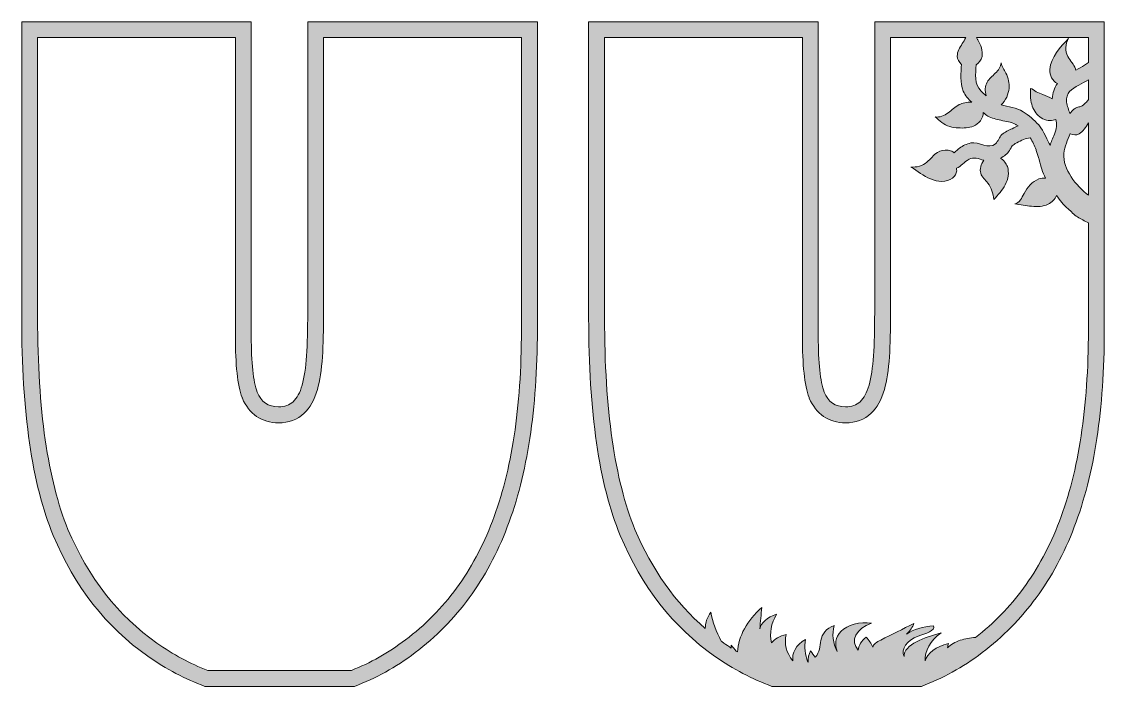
# Model space of a CAD drawing. Header units: millimetres. Extents: x 33 to 675, y -307 to -42.
# Drawn here: x 32.8 to 236.6, y -167 to -42 of the extents above; entities that cross this region are included whole.
import ezdxf

# ---------------------------------------------------------------- set-up
doc = ezdxf.new("R2010")
doc.units = ezdxf.units.MM
doc.header["$MEASUREMENT"] = 0
doc.layers.add('Layer 11', color=7, linetype='Continuous')
doc.layers.add('Layer12', color=7, linetype='Continuous')

msp = doc.modelspace()

# ---------------------------------------------------------------- hatches: boundary and pattern name
at = {"layer": 'Layer 11'}
h = msp.add_hatch(color=1, dxfattribs=at)
h.dxf.hatch_style = 2
edge = h.paths.add_edge_path()
edge.add_spline(control_points=[(193.35, -42.01), (193.35, -42.01), (193.35, -96.71), (193.35, -96.71), (193.35, -99.89), (193.28, -102.6), (193.13, -104.85), (192.98, -107.1), (192.7, -108.94), (192.3, -110.36), (191.89, -111.79), (191.34, -112.83), (190.64, -113.49), (189.93, -114.14), (189, -114.47), (187.85, -114.47), (185.94, -114.47), (184.59, -113.54), (183.83, -111.68), (183.1, -109.7), (182.74, -106.2), (182.74, -101.15), (182.74, -101.15), (182.74, -42.01), (182.74, -42.01), (182.74, -42.01), (139.51, -42.01), (139.51, -42.01), (139.51, -42.01), (139.51, -97.78), (139.51, -97.78), (139.51, -115.43), (141.49, -129.06), (145.46, -138.66), (149.51, -148.31), (155.43, -155.87), (163.23, -161.36), (166.74, -163.81), (170.33, -165.68), (174, -167.04), (174, -167.04), (202.14, -167.04), (202.14, -167.04), (206.1, -165.56), (209.91, -163.47), (213.56, -160.7), (217.48, -157.74), (220.88, -154.3), (223.76, -150.38), (226.64, -146.46), (229.03, -142.01), (230.92, -137.05), (232.82, -132.09), (234.24, -126.54), (235.18, -120.4), (236.11, -114.25), (236.58, -107.48), (236.58, -100.08), (236.58, -100.08), (236.58, -42.01), (236.58, -42.01), (236.58, -42.01), (193.35, -42.01), (193.35, -42.01)], knot_values=[0, 0, 0, 0, 1, 1, 1, 2, 2, 2, 3, 3, 3, 4, 4, 4, 5, 5, 5, 6, 6, 6, 7, 7, 7, 8, 8, 8, 9, 9, 9, 10, 10, 10, 11, 11, 11, 12, 12, 12, 13, 13, 13, 14, 14, 14, 15, 15, 15, 16, 16, 16, 17, 17, 17, 18, 18, 18, 19, 19, 19, 20, 20, 20, 21, 21, 21, 21], degree=3, periodic=1)
edge = h.paths.add_edge_path()
edge.add_spline(control_points=[(233.58, -56.64), (233.45, -56.88), (233.24, -57.1), (233.05, -57.29), (232.78, -57.54), (232.51, -57.81), (232.17, -57.94), (231.92, -58.04), (231.65, -58.06), (231.4, -58.16), (231.21, -58.24), (231.03, -58.36), (230.87, -58.49), (230.58, -58.72), (230.32, -59), (230.11, -59.31), (229.87, -58.6), (229.6, -57.89), (229.49, -57.13), (229.25, -55.36), (230.47, -54.72), (231.78, -53.95), (232.38, -53.59), (232.99, -53.3), (233.58, -52.98), (233.58, -52.98), (233.58, -56.64), (233.58, -56.64)], knot_values=[0, 0, 0, 0, 1, 1, 1, 2, 2, 2, 3, 3, 3, 4, 4, 4, 5, 5, 5, 6, 6, 6, 7, 7, 7, 8, 8, 8, 9, 9, 9, 9], degree=3, periodic=1)
edge = h.paths.add_edge_path()
edge.add_spline(control_points=[(230.12, -63.07), (230.14, -63.08), (230.15, -63.09), (230.17, -63.1), (230.68, -63.39), (231.32, -63.4), (231.84, -63.13), (232.23, -62.92), (232.53, -62.58), (232.81, -62.22), (233.1, -61.85), (233.38, -61.46), (233.58, -61.04), (233.58, -61.04), (233.58, -74.67), (233.58, -74.67), (231.32, -72.85), (228.69, -69.81), (228.96, -66.8), (229.08, -65.46), (229.71, -64.29), (230.12, -63.07)], knot_values=[0, 0, 0, 0, 1, 1, 1, 2, 2, 2, 3, 3, 3, 4, 4, 4, 5, 5, 5, 6, 6, 6, 7, 7, 7, 7], degree=3, periodic=1)
edge = h.paths.add_edge_path()
edge.add_spline(control_points=[(233.58, -49.66), (233.35, -49.84), (233.12, -50.02), (232.85, -50.19), (232.32, -50.53), (231.77, -50.83), (231.21, -51.12), (231.19, -51.05), (231.17, -50.97), (231.15, -50.89), (230.88, -50.01), (230.13, -49.37), (229.7, -48.55), (229.16, -47.5), (229.21, -46.17), (229.84, -45.17), (228.26, -46.79), (226.53, -48.62), (226.33, -50.99), (226.25, -52.08), (226.83, -53.16), (227.74, -53.66), (227.14, -54.49), (226.82, -55.45), (226.77, -56.51), (226.23, -56.15), (225.6, -55.93), (224.99, -55.71), (224.58, -55.55), (224.16, -55.4), (223.77, -55.19), (223.43, -55.01), (223.05, -54.59), (222.68, -54.56), (222.62, -55.3), (222.66, -56.12), (222.76, -56.85), (222.89, -57.79), (223.26, -58.71), (223.9, -59.41), (224.53, -60.11), (225.44, -60.59), (226.38, -60.61), (226.75, -60.62), (227.13, -60.56), (227.44, -60.39), (227.63, -61.28), (227.67, -62.14), (227.19, -63.2), (226.84, -63.98), (226.56, -64.62), (226.38, -65.33), (226.33, -65.18), (226.26, -65.05), (226.18, -64.95), (225.82, -64.06), (224.63, -61.65), (224.22, -61.44), (223.4, -60.48), (222.36, -59.61), (221.29, -58.94), (220.02, -58.15), (218.54, -58.04), (217.13, -57.64), (218.03, -57.01), (218.59, -55.42), (218.64, -54.6), (218.71, -53.6), (218.51, -52.59), (218.06, -51.7), (217.73, -51.05), (217.28, -50.46), (217.14, -49.74), (217.11, -50.51), (216.6, -51.18), (216.06, -51.71), (215.51, -52.25), (214.89, -52.74), (214.51, -53.41), (214.11, -54.11), (214.07, -55.09), (214.33, -55.96), (214, -55.66), (213.68, -55.36), (213.38, -55.06), (212.05, -53.74), (212.38, -51.86), (212.43, -50.11), (212.99, -49.78), (213.43, -49.25), (213.56, -48.56), (213.77, -47.48), (213.34, -46.38), (212.77, -45.44), (212.69, -45.3), (212.59, -45.15), (212.5, -45.01), (212.5, -45.01), (233.58, -45.01), (233.58, -45.01), (233.58, -45.01), (233.58, -49.66), (233.58, -49.66)], knot_values=[0, 0, 0, 0, 1, 1, 1, 2, 2, 2, 3, 3, 3, 4, 4, 4, 5, 5, 5, 6, 6, 6, 7, 7, 7, 8, 8, 8, 9, 9, 9, 10, 10, 10, 11, 11, 11, 12, 12, 12, 13, 13, 13, 14, 14, 14, 15, 15, 15, 16, 16, 16, 17, 17, 17, 18, 18, 18, 19, 19, 19, 20, 20, 20, 21, 21, 21, 22, 22, 22, 23, 23, 23, 24, 24, 24, 25, 25, 25, 26, 26, 26, 27, 27, 27, 28, 28, 28, 29, 29, 29, 30, 30, 30, 31, 31, 31, 32, 32, 32, 33, 33, 33, 34, 34, 34, 34], degree=3, periodic=1)
edge = h.paths.add_edge_path()
edge.add_spline(control_points=[(232.21, -119.94), (231.31, -125.84), (229.93, -131.24), (228.12, -135.98), (226.33, -140.67), (224.05, -144.92), (221.34, -148.6), (218.8, -152.07), (215.77, -155.17), (212.35, -157.84), (211.34, -157.92), (210.36, -158.09), (209.47, -158.37), (208.47, -158.7), (207.63, -159.19), (207.07, -159.77), (207.12, -159.51), (207.18, -159.25), (207.23, -158.99), (204.9, -159.53), (203.17, -160.84), (202.88, -162.27), (202.72, -160.38), (203.81, -158.46), (205.87, -156.99), (204.22, -157.46), (202.55, -157.94), (201.2, -158.65), (199.84, -159.36), (198.83, -160.36), (198.88, -161.41), (198.28, -159.99), (199.39, -158.4), (201.52, -157.61), (202.88, -157.11), (204.89, -156.57), (204.45, -155.68), (202.5, -155.79), (200.64, -156.35), (199.36, -157.2), (200.03, -156.6), (200.5, -155.92), (200.73, -155.22), (198.65, -156.26), (196.57, -157.29), (194.49, -158.33), (193.79, -158.67), (193.05, -159.16), (192.98, -159.64), (192.7, -158.99), (192.29, -158.36), (191.74, -157.76), (190.87, -158.49), (190.34, -159.35), (190.24, -160.23), (188.67, -158.51), (189.86, -156.14), (192.78, -155.16), (190.58, -154.79), (188.15, -155.56), (187.02, -156.69), (185.89, -157.83), (185.85, -159.23), (186.31, -160.51), (185.47, -158.92), (185.27, -157.22), (185.75, -155.58), (184.1, -156.13), (183.46, -157.3), (183.24, -158.39), (183.01, -159.47), (183.04, -160.61), (182.18, -161.58), (181.88, -161.18), (181.59, -160.77), (181.3, -160.37), (180.93, -161.03), (180.78, -161.74), (180.83, -162.43), (180.8, -162.45), (180.81, -162.44), (180.78, -162.46), (180.26, -161.06), (180.09, -159.62), (180.32, -158.2), (178.56, -159.27), (177.68, -160.8), (177.97, -162.27), (176.7, -160.73), (176.25, -158.97), (176.72, -157.3), (175.48, -157.58), (174.46, -158.15), (173.94, -158.85), (173.52, -157.05), (173.85, -155.19), (174.9, -153.48), (173.13, -154.01), (171.91, -155.09), (171.73, -156.23), (171.85, -154.88), (171.97, -153.54), (172.09, -152.19), (169.31, -154.69), (167.72, -157.61), (167.52, -160.57), (167.43, -160.52), (167.35, -160.47), (167.26, -160.41), (166.96, -160.05), (166.67, -159.68), (166.37, -159.32), (166.36, -159.49), (166.35, -159.66), (166.35, -159.83), (165.88, -159.53), (165.42, -159.22), (164.96, -158.9), (164.79, -158.78), (164.62, -158.65), (164.45, -158.53), (163.53, -156.76), (162.87, -154.95), (162.5, -153.11), (161.79, -154.08), (161.49, -155.11), (161.45, -156.16), (155.84, -151.31), (151.4, -145.06), (148.23, -137.51), (144.43, -128.33), (142.51, -114.96), (142.51, -97.78), (142.51, -97.78), (142.51, -45.01), (142.51, -45.01), (142.51, -45.01), (179.74, -45.01), (179.74, -45.01), (179.74, -45.01), (179.74, -101.15), (179.74, -101.15), (179.74, -106.6), (180.15, -110.38), (181.01, -112.71), (181.01, -112.71), (181.03, -112.77), (181.03, -112.77), (181.03, -112.77), (181.05, -112.82), (181.05, -112.82), (182.29, -115.82), (184.7, -117.47), (187.85, -117.47), (189.76, -117.47), (191.43, -116.85), (192.69, -115.68), (193.8, -114.63), (194.62, -113.16), (195.18, -111.18), (195.65, -109.54), (195.96, -107.54), (196.12, -105.05), (196.28, -102.75), (196.35, -99.94), (196.35, -96.71), (196.35, -96.71), (196.35, -45.01), (196.35, -45.01), (196.35, -45.01), (210.48, -45.01), (210.48, -45.01), (210.3, -45.4), (210.08, -45.78), (209.85, -46.14), (209.39, -46.87), (208.87, -47.63), (208.9, -48.48), (208.92, -49.06), (209.2, -49.63), (209.66, -49.98), (209.66, -49.98), (209.66, -49.98), (209.67, -49.98), (209.64, -51.64), (209.38, -53.52), (210.03, -55.07), (210.39, -55.9), (210.96, -56.57), (211.61, -57.18), (210.76, -57.11), (209.85, -57.3), (209.26, -57.61), (208.48, -58.01), (207.86, -58.64), (207.16, -59.16), (206.45, -59.67), (205.59, -60.08), (204.73, -59.91), (205.55, -60.66), (206.41, -61.43), (207.48, -61.76), (208, -61.92), (208.55, -61.96), (209.1, -61.99), (210.07, -62.04), (211.08, -62.04), (211.98, -61.67), (212.95, -61.27), (213.81, -60.19), (213.79, -59.1), (214.07, -59.36), (214.35, -59.6), (214.66, -59.78), (215.33, -60.18), (216.34, -60.38), (217.1, -60.56), (218.09, -60.81), (218.98, -60.8), (219.9, -61.33), (220.05, -61.42), (220.2, -61.52), (220.35, -61.62), (219.98, -61.78), (219.61, -61.95), (219.24, -62.14), (218.59, -62.47), (217.84, -62.75), (217.3, -63.25), (216.77, -63.75), (216.61, -64.5), (216.11, -64.96), (214.78, -66.15), (213.02, -64.5), (211.44, -64.83), (210.69, -64.99), (209.94, -65.34), (209.31, -65.78), (209.11, -65.91), (208.66, -66.38), (208.3, -66.68), (208.23, -66.62), (208.16, -66.55), (208.08, -66.5), (207.8, -66.32), (207.49, -66.23), (207.17, -66.19), (206.48, -66.09), (205.76, -66.23), (205.17, -66.59), (204.4, -67.06), (203.89, -67.86), (203.18, -68.44), (202.35, -69.12), (201.25, -69.45), (200.18, -69.35), (201.42, -70.09), (202.54, -71.04), (203.86, -71.6), (205.19, -72.17), (206.84, -72.29), (207.99, -71.42), (208.42, -71.09), (208.77, -70.61), (208.79, -70.07), (208.79, -69.89), (208.76, -69.73), (208.73, -69.56), (209.63, -69.22), (210.19, -68.43), (211.11, -67.9), (212.01, -67.39), (212.94, -67.81), (213.91, -68.09), (213.35, -68.79), (213.07, -69.76), (213.31, -70.53), (213.54, -71.25), (214.16, -71.78), (214.63, -72.38), (215.31, -73.26), (215.71, -74.35), (215.76, -75.46), (216.57, -74.6), (217.39, -73.73), (217.93, -72.68), (218.48, -71.63), (218.72, -70.37), (218.33, -69.26), (218.13, -68.69), (217.63, -68.09), (217.03, -67.68), (217.72, -67.32), (218.35, -66.82), (218.7, -66.26), (219.22, -65.43), (219.2, -65.26), (220.13, -64.79), (220.97, -64.37), (221.74, -63.86), (222.63, -63.89), (223.07, -64.55), (223.45, -65.34), (223.76, -66.13), (223.77, -66.17), (223.77, -66.21), (223.77, -66.25), (223.88, -66.74), (224.05, -67.24), (224.27, -67.74), (224.29, -67.82), (224.31, -67.9), (224.33, -67.98), (224.6, -69.28), (224.95, -70.35), (225.51, -71.42), (225.07, -71.41), (224.63, -71.47), (224.28, -71.6), (223.02, -72.05), (222.08, -73.15), (221.47, -74.34), (221.05, -75.14), (220.61, -76.13), (219.71, -76.28), (220.77, -76.38), (221.82, -76.63), (222.88, -76.74), (223.94, -76.85), (225.06, -76.81), (226.02, -76.35), (226.75, -76), (227.3, -75.4), (227.59, -74.69), (228.22, -75.62), (228.9, -76.52), (229.76, -77.22), (230.36, -77.71), (230.86, -78.32), (231.52, -78.73), (232.18, -79.13), (232.89, -79.5), (233.58, -79.86), (233.58, -79.86), (233.58, -100.08), (233.58, -100.08), (233.58, -107.29), (233.12, -113.98), (232.21, -119.94)], knot_values=[0, 0, 0, 0, 1, 1, 1, 2, 2, 2, 3, 3, 3, 4, 4, 4, 5, 5, 5, 6, 6, 6, 7, 7, 7, 8, 8, 8, 9, 9, 9, 10, 10, 10, 11, 11, 11, 12, 12, 12, 13, 13, 13, 14, 14, 14, 15, 15, 15, 16, 16, 16, 17, 17, 17, 18, 18, 18, 19, 19, 19, 20, 20, 20, 21, 21, 21, 22, 22, 22, 23, 23, 23, 24, 24, 24, 25, 25, 25, 26, 26, 26, 27, 27, 27, 28, 28, 28, 29, 29, 29, 30, 30, 30, 31, 31, 31, 32, 32, 32, 33, 33, 33, 34, 34, 34, 35, 35, 35, 36, 36, 36, 37, 37, 37, 38, 38, 38, 39, 39, 39, 40, 40, 40, 41, 41, 41, 42, 42, 42, 43, 43, 43, 44, 44, 44, 45, 45, 45, 46, 46, 46, 47, 47, 47, 48, 48, 48, 49, 49, 49, 50, 50, 50, 51, 51, 51, 52, 52, 52, 53, 53, 53, 54, 54, 54, 55, 55, 55, 56, 56, 56, 57, 57, 57, 58, 58, 58, 59, 59, 59, 60, 60, 60, 61, 61, 61, 62, 62, 62, 63, 63, 63, 64, 64, 64, 65, 65, 65, 66, 66, 66, 67, 67, 67, 68, 68, 68, 69, 69, 69, 70, 70, 70, 71, 71, 71, 72, 72, 72, 73, 73, 73, 74, 74, 74, 75, 75, 75, 76, 76, 76, 77, 77, 77, 78, 78, 78, 79, 79, 79, 80, 80, 80, 81, 81, 81, 82, 82, 82, 83, 83, 83, 84, 84, 84, 85, 85, 85, 86, 86, 86, 87, 87, 87, 88, 88, 88, 89, 89, 89, 90, 90, 90, 91, 91, 91, 92, 92, 92, 93, 93, 93, 94, 94, 94, 95, 95, 95, 96, 96, 96, 97, 97, 97, 98, 98, 98, 99, 99, 99, 100, 100, 100, 101, 101, 101, 102, 102, 102, 103, 103, 103, 104, 104, 104, 105, 105, 105, 106, 106, 106, 107, 107, 107, 108, 108, 108, 109, 109, 109, 110, 110, 110, 111, 111, 111, 112, 112, 112, 113, 113, 113, 114, 114, 114, 115, 115, 115, 116, 116, 116, 116], degree=3, periodic=1)
at = {"layer": 'Layer12'}
h = msp.add_hatch(color=2, dxfattribs=at)
h.dxf.hatch_style = 2
edge = h.paths.add_edge_path()
edge.add_spline(control_points=[(129.86, -42.01), (129.86, -42.01), (86.63, -42.01), (86.63, -42.01), (86.63, -42.01), (86.63, -96.71), (86.63, -96.71), (86.63, -99.89), (86.56, -102.6), (86.41, -104.85), (86.26, -107.1), (85.98, -108.94), (85.58, -110.36), (85.17, -111.79), (84.62, -112.83), (83.91, -113.49), (83.21, -114.14), (82.28, -114.47), (81.13, -114.47), (79.21, -114.47), (77.87, -113.54), (77.1, -111.68), (76.38, -109.7), (76.01, -106.2), (76.01, -101.15), (76.01, -101.15), (76.01, -42.01), (76.01, -42.01), (76.01, -42.01), (32.79, -42.01), (32.79, -42.01), (32.79, -42.01), (32.79, -97.78), (32.79, -97.78), (32.79, -115.43), (34.77, -129.06), (38.73, -138.66), (42.78, -148.31), (48.71, -155.87), (56.51, -161.36), (60.02, -163.81), (63.61, -165.68), (67.28, -167.04), (67.28, -167.04), (95.42, -167.04), (95.42, -167.04), (99.38, -165.56), (103.19, -163.47), (106.84, -160.7), (110.76, -157.74), (114.16, -154.3), (117.04, -150.38), (119.92, -146.46), (122.3, -142.01), (124.2, -137.05), (126.1, -132.09), (127.51, -126.54), (128.45, -120.4), (129.39, -114.25), (129.86, -107.48), (129.86, -100.08), (129.86, -100.08), (129.86, -42.01), (129.86, -42.01), (129.86, -42.01), (129.86, -42.01), (129.86, -42.01)], knot_values=[0, 0, 0, 0, 1, 1, 1, 2, 2, 2, 3, 3, 3, 4, 4, 4, 5, 5, 5, 6, 6, 6, 7, 7, 7, 8, 8, 8, 9, 9, 9, 10, 10, 10, 11, 11, 11, 12, 12, 12, 13, 13, 13, 14, 14, 14, 15, 15, 15, 16, 16, 16, 17, 17, 17, 18, 18, 18, 19, 19, 19, 20, 20, 20, 21, 21, 21, 22, 22, 22, 22], degree=3, periodic=1)
edge = h.paths.add_edge_path()
edge.add_spline(control_points=[(126.86, -45.01), (126.86, -45.01), (126.86, -100.08), (126.86, -100.08), (126.86, -107.29), (126.4, -113.98), (125.49, -119.94), (124.59, -125.84), (123.21, -131.24), (121.4, -135.98), (119.6, -140.67), (117.32, -144.92), (114.62, -148.6), (111.93, -152.27), (108.7, -155.53), (105.02, -158.31), (101.83, -160.74), (98.41, -162.66), (94.86, -164.04), (94.86, -164.04), (67.82, -164.04), (67.82, -164.04), (64.52, -162.77), (61.29, -161.04), (58.24, -158.9), (50.94, -153.78), (45.31, -146.57), (41.51, -137.51), (37.71, -128.33), (35.79, -114.96), (35.79, -97.78), (35.79, -97.78), (35.79, -45.01), (35.79, -45.01), (35.79, -45.01), (73.01, -45.01), (73.01, -45.01), (73.01, -45.01), (73.01, -101.15), (73.01, -101.15), (73.01, -106.6), (73.43, -110.38), (74.29, -112.71), (74.29, -112.71), (74.31, -112.77), (74.31, -112.77), (74.31, -112.77), (74.33, -112.82), (74.33, -112.82), (75.56, -115.82), (77.98, -117.47), (81.13, -117.47), (83.03, -117.47), (84.7, -116.85), (85.96, -115.68), (87.08, -114.63), (87.9, -113.16), (88.46, -111.18), (88.93, -109.54), (89.23, -107.54), (89.4, -105.05), (89.55, -102.75), (89.63, -99.94), (89.63, -96.71), (89.63, -96.71), (89.63, -45.01), (89.63, -45.01), (89.63, -45.01), (126.86, -45.01), (126.86, -45.01)], knot_values=[0, 0, 0, 0, 0.352778, 0.352778, 0.352778, 0.705556, 0.705556, 0.705556, 1.058333, 1.058333, 1.058333, 1.411111, 1.411111, 1.411111, 1.763889, 1.763889, 1.763889, 2.116667, 2.116667, 2.116667, 2.469444, 2.469444, 2.469444, 2.822222, 2.822222, 2.822222, 3.175, 3.175, 3.175, 3.527778, 3.527778, 3.527778, 3.880556, 3.880556, 3.880556, 4.233333, 4.233333, 4.233333, 4.586111, 4.586111, 4.586111, 4.938889, 4.938889, 4.938889, 5.291667, 5.291667, 5.291667, 5.644444, 5.644444, 5.644444, 5.997222, 5.997222, 5.997222, 6.35, 6.35, 6.35, 6.702778, 6.702778, 6.702778, 7.055556, 7.055556, 7.055556, 7.408333, 7.408333, 7.408333, 7.761111, 7.761111, 7.761111, 8.113889, 8.113889, 8.113889, 8.113889], degree=3, periodic=0)
edge.add_line((126.86, -45.01), (126.86, -45.01))

# ---------------------------------------------------------------- linework, layer by layer
at = {"layer": 'Layer 11', "lineweight": 0}
for points, knots in [([(193.35, -42.01), (193.35, -42.01), (193.35, -96.71), (193.35, -96.71), (193.35, -99.89), (193.28, -102.6), (193.13, -104.85), (192.98, -107.1), (192.7, -108.94), (192.3, -110.36), (191.89, -111.79), (191.34, -112.83), (190.64, -113.49), (189.93, -114.14), (189, -114.47), (187.85, -114.47), (185.94, -114.47), (184.59, -113.54), (183.83, -111.68), (183.1, -109.7), (182.74, -106.2), (182.74, -101.15), (182.74, -101.15), (182.74, -42.01), (182.74, -42.01), (182.74, -42.01), (139.51, -42.01), (139.51, -42.01), (139.51, -42.01), (139.51, -97.78), (139.51, -97.78), (139.51, -115.43), (141.49, -129.06), (145.46, -138.66), (149.51, -148.31), (155.43, -155.87), (163.23, -161.36), (166.74, -163.81), (170.33, -165.68), (174, -167.04), (174, -167.04), (202.14, -167.04), (202.14, -167.04), (206.1, -165.56), (209.91, -163.47), (213.56, -160.7), (217.48, -157.74), (220.88, -154.3), (223.76, -150.38), (226.64, -146.46), (229.03, -142.01), (230.92, -137.05), (232.82, -132.09), (234.24, -126.54), (235.18, -120.4), (236.11, -114.25), (236.58, -107.48), (236.58, -100.08), (236.58, -100.08), (236.58, -42.01), (236.58, -42.01), (236.58, -42.01), (193.35, -42.01), (193.35, -42.01)], [0, 0, 0, 0, 1, 1, 1, 2, 2, 2, 3, 3, 3, 4, 4, 4, 5, 5, 5, 6, 6, 6, 7, 7, 7, 8, 8, 8, 9, 9, 9, 10, 10, 10, 11, 11, 11, 12, 12, 12, 13, 13, 13, 14, 14, 14, 15, 15, 15, 16, 16, 16, 17, 17, 17, 18, 18, 18, 19, 19, 19, 20, 20, 20, 21, 21, 21, 21]), ([(232.21, -119.94), (231.31, -125.84), (229.93, -131.24), (228.12, -135.98), (226.33, -140.67), (224.05, -144.92), (221.34, -148.6), (218.8, -152.07), (215.77, -155.17), (212.35, -157.84), (211.34, -157.92), (210.36, -158.09), (209.47, -158.37), (208.47, -158.7), (207.63, -159.19), (207.07, -159.77), (207.12, -159.51), (207.18, -159.25), (207.23, -158.99), (204.9, -159.53), (203.17, -160.84), (202.88, -162.27), (202.72, -160.38), (203.81, -158.46), (205.87, -156.99), (204.22, -157.46), (202.55, -157.94), (201.2, -158.65), (199.84, -159.36), (198.83, -160.36), (198.88, -161.41), (198.28, -159.99), (199.39, -158.4), (201.52, -157.61), (202.88, -157.11), (204.89, -156.57), (204.45, -155.68), (202.5, -155.79), (200.64, -156.35), (199.36, -157.2), (200.03, -156.6), (200.5, -155.92), (200.73, -155.22), (198.65, -156.26), (196.57, -157.29), (194.49, -158.33), (193.79, -158.67), (193.05, -159.16), (192.98, -159.64), (192.7, -158.99), (192.29, -158.36), (191.74, -157.76), (190.87, -158.49), (190.34, -159.35), (190.24, -160.23), (188.67, -158.51), (189.86, -156.14), (192.78, -155.16), (190.58, -154.79), (188.15, -155.56), (187.02, -156.69), (185.89, -157.83), (185.85, -159.23), (186.31, -160.51), (185.47, -158.92), (185.27, -157.22), (185.75, -155.58), (184.1, -156.13), (183.46, -157.3), (183.24, -158.39), (183.01, -159.47), (183.04, -160.61), (182.18, -161.58), (181.88, -161.18), (181.59, -160.77), (181.3, -160.37), (180.93, -161.03), (180.78, -161.74), (180.83, -162.43), (180.8, -162.45), (180.81, -162.44), (180.78, -162.46), (180.26, -161.06), (180.09, -159.62), (180.32, -158.2), (178.56, -159.27), (177.68, -160.8), (177.97, -162.27), (176.7, -160.73), (176.25, -158.97), (176.72, -157.3), (175.48, -157.58), (174.46, -158.15), (173.94, -158.85), (173.52, -157.05), (173.85, -155.19), (174.9, -153.48), (173.13, -154.01), (171.91, -155.09), (171.73, -156.23), (171.85, -154.88), (171.97, -153.54), (172.09, -152.19), (169.31, -154.69), (167.72, -157.61), (167.52, -160.57), (167.43, -160.52), (167.35, -160.47), (167.26, -160.41), (166.96, -160.05), (166.67, -159.68), (166.37, -159.32), (166.36, -159.49), (166.35, -159.66), (166.35, -159.83), (165.88, -159.53), (165.42, -159.22), (164.96, -158.9), (164.79, -158.78), (164.62, -158.65), (164.45, -158.53), (163.53, -156.76), (162.87, -154.95), (162.5, -153.11), (161.79, -154.08), (161.49, -155.11), (161.45, -156.16), (155.84, -151.31), (151.4, -145.06), (148.23, -137.51), (144.43, -128.33), (142.51, -114.96), (142.51, -97.78), (142.51, -97.78), (142.51, -45.01), (142.51, -45.01), (142.51, -45.01), (179.74, -45.01), (179.74, -45.01), (179.74, -45.01), (179.74, -101.15), (179.74, -101.15), (179.74, -106.6), (180.15, -110.38), (181.01, -112.71), (181.01, -112.71), (181.03, -112.77), (181.03, -112.77), (181.03, -112.77), (181.05, -112.82), (181.05, -112.82), (182.29, -115.82), (184.7, -117.47), (187.85, -117.47), (189.76, -117.47), (191.43, -116.85), (192.69, -115.68), (193.8, -114.63), (194.62, -113.16), (195.18, -111.18), (195.65, -109.54), (195.96, -107.54), (196.12, -105.05), (196.28, -102.75), (196.35, -99.94), (196.35, -96.71), (196.35, -96.71), (196.35, -45.01), (196.35, -45.01), (196.35, -45.01), (210.48, -45.01), (210.48, -45.01), (210.3, -45.4), (210.08, -45.78), (209.85, -46.14), (209.39, -46.87), (208.87, -47.63), (208.9, -48.48), (208.92, -49.06), (209.2, -49.63), (209.66, -49.98), (209.66, -49.98), (209.66, -49.98), (209.67, -49.98), (209.64, -51.64), (209.38, -53.52), (210.03, -55.07), (210.39, -55.9), (210.96, -56.57), (211.61, -57.18), (210.76, -57.11), (209.85, -57.3), (209.26, -57.61), (208.48, -58.01), (207.86, -58.64), (207.16, -59.16), (206.45, -59.67), (205.59, -60.08), (204.73, -59.91), (205.55, -60.66), (206.41, -61.43), (207.48, -61.76), (208, -61.92), (208.55, -61.96), (209.1, -61.99), (210.07, -62.04), (211.08, -62.04), (211.98, -61.67), (212.95, -61.27), (213.81, -60.19), (213.79, -59.1), (214.07, -59.36), (214.35, -59.6), (214.66, -59.78), (215.33, -60.18), (216.34, -60.38), (217.1, -60.56), (218.09, -60.81), (218.98, -60.8), (219.9, -61.33), (220.05, -61.42), (220.2, -61.52), (220.35, -61.62), (219.98, -61.78), (219.61, -61.95), (219.24, -62.14), (218.59, -62.47), (217.84, -62.75), (217.3, -63.25), (216.77, -63.75), (216.61, -64.5), (216.11, -64.96), (214.78, -66.15), (213.02, -64.5), (211.44, -64.83), (210.69, -64.99), (209.94, -65.34), (209.31, -65.78), (209.11, -65.91), (208.66, -66.38), (208.3, -66.68), (208.23, -66.62), (208.16, -66.55), (208.08, -66.5), (207.8, -66.32), (207.49, -66.23), (207.17, -66.19), (206.48, -66.09), (205.76, -66.23), (205.17, -66.59), (204.4, -67.06), (203.89, -67.86), (203.18, -68.44), (202.35, -69.12), (201.25, -69.45), (200.18, -69.35), (201.42, -70.09), (202.54, -71.04), (203.86, -71.6), (205.19, -72.17), (206.84, -72.29), (207.99, -71.42), (208.42, -71.09), (208.77, -70.61), (208.79, -70.07), (208.79, -69.89), (208.76, -69.73), (208.73, -69.56), (209.63, -69.22), (210.19, -68.43), (211.11, -67.9), (212.01, -67.39), (212.94, -67.81), (213.91, -68.09), (213.35, -68.79), (213.07, -69.76), (213.31, -70.53), (213.54, -71.25), (214.16, -71.78), (214.63, -72.38), (215.31, -73.26), (215.71, -74.35), (215.76, -75.46), (216.57, -74.6), (217.39, -73.73), (217.93, -72.68), (218.48, -71.63), (218.72, -70.37), (218.33, -69.26), (218.13, -68.69), (217.63, -68.09), (217.03, -67.68), (217.72, -67.32), (218.35, -66.82), (218.7, -66.26), (219.22, -65.43), (219.2, -65.26), (220.13, -64.79), (220.97, -64.37), (221.74, -63.86), (222.63, -63.89), (223.07, -64.55), (223.45, -65.34), (223.76, -66.13), (223.77, -66.17), (223.77, -66.21), (223.77, -66.25), (223.88, -66.74), (224.05, -67.24), (224.27, -67.74), (224.29, -67.82), (224.31, -67.9), (224.33, -67.98), (224.6, -69.28), (224.95, -70.35), (225.51, -71.42), (225.07, -71.41), (224.63, -71.47), (224.28, -71.6), (223.02, -72.05), (222.08, -73.15), (221.47, -74.34), (221.05, -75.14), (220.61, -76.13), (219.71, -76.28), (220.77, -76.38), (221.82, -76.63), (222.88, -76.74), (223.94, -76.85), (225.06, -76.81), (226.02, -76.35), (226.75, -76), (227.3, -75.4), (227.59, -74.69), (228.22, -75.62), (228.9, -76.52), (229.76, -77.22), (230.36, -77.71), (230.86, -78.32), (231.52, -78.73), (232.18, -79.13), (232.89, -79.5), (233.58, -79.86), (233.58, -79.86), (233.58, -100.08), (233.58, -100.08), (233.58, -107.29), (233.12, -113.98), (232.21, -119.94)], [0, 0, 0, 0, 1, 1, 1, 2, 2, 2, 3, 3, 3, 4, 4, 4, 5, 5, 5, 6, 6, 6, 7, 7, 7, 8, 8, 8, 9, 9, 9, 10, 10, 10, 11, 11, 11, 12, 12, 12, 13, 13, 13, 14, 14, 14, 15, 15, 15, 16, 16, 16, 17, 17, 17, 18, 18, 18, 19, 19, 19, 20, 20, 20, 21, 21, 21, 22, 22, 22, 23, 23, 23, 24, 24, 24, 25, 25, 25, 26, 26, 26, 27, 27, 27, 28, 28, 28, 29, 29, 29, 30, 30, 30, 31, 31, 31, 32, 32, 32, 33, 33, 33, 34, 34, 34, 35, 35, 35, 36, 36, 36, 37, 37, 37, 38, 38, 38, 39, 39, 39, 40, 40, 40, 41, 41, 41, 42, 42, 42, 43, 43, 43, 44, 44, 44, 45, 45, 45, 46, 46, 46, 47, 47, 47, 48, 48, 48, 49, 49, 49, 50, 50, 50, 51, 51, 51, 52, 52, 52, 53, 53, 53, 54, 54, 54, 55, 55, 55, 56, 56, 56, 57, 57, 57, 58, 58, 58, 59, 59, 59, 60, 60, 60, 61, 61, 61, 62, 62, 62, 63, 63, 63, 64, 64, 64, 65, 65, 65, 66, 66, 66, 67, 67, 67, 68, 68, 68, 69, 69, 69, 70, 70, 70, 71, 71, 71, 72, 72, 72, 73, 73, 73, 74, 74, 74, 75, 75, 75, 76, 76, 76, 77, 77, 77, 78, 78, 78, 79, 79, 79, 80, 80, 80, 81, 81, 81, 82, 82, 82, 83, 83, 83, 84, 84, 84, 85, 85, 85, 86, 86, 86, 87, 87, 87, 88, 88, 88, 89, 89, 89, 90, 90, 90, 91, 91, 91, 92, 92, 92, 93, 93, 93, 94, 94, 94, 95, 95, 95, 96, 96, 96, 97, 97, 97, 98, 98, 98, 99, 99, 99, 100, 100, 100, 101, 101, 101, 102, 102, 102, 103, 103, 103, 104, 104, 104, 105, 105, 105, 106, 106, 106, 107, 107, 107, 108, 108, 108, 109, 109, 109, 110, 110, 110, 111, 111, 111, 112, 112, 112, 113, 113, 113, 114, 114, 114, 115, 115, 115, 116, 116, 116, 116]), ([(233.58, -49.66), (233.35, -49.84), (233.12, -50.02), (232.85, -50.19), (232.32, -50.53), (231.77, -50.83), (231.21, -51.12), (231.19, -51.05), (231.17, -50.97), (231.15, -50.89), (230.88, -50.01), (230.13, -49.37), (229.7, -48.55), (229.16, -47.5), (229.21, -46.17), (229.84, -45.17), (228.26, -46.79), (226.53, -48.62), (226.33, -50.99), (226.25, -52.08), (226.83, -53.16), (227.74, -53.66), (227.14, -54.49), (226.82, -55.45), (226.77, -56.51), (226.23, -56.15), (225.6, -55.93), (224.99, -55.71), (224.58, -55.55), (224.16, -55.4), (223.77, -55.19), (223.43, -55.01), (223.05, -54.59), (222.68, -54.56), (222.62, -55.3), (222.66, -56.12), (222.76, -56.85), (222.89, -57.79), (223.26, -58.71), (223.9, -59.41), (224.53, -60.11), (225.44, -60.59), (226.38, -60.61), (226.75, -60.62), (227.13, -60.56), (227.44, -60.39), (227.63, -61.28), (227.67, -62.14), (227.19, -63.2), (226.84, -63.98), (226.56, -64.62), (226.38, -65.33), (226.33, -65.18), (226.26, -65.05), (226.18, -64.95), (225.82, -64.06), (224.63, -61.65), (224.22, -61.44), (223.4, -60.48), (222.36, -59.61), (221.29, -58.94), (220.02, -58.15), (218.54, -58.04), (217.13, -57.64), (218.03, -57.01), (218.59, -55.42), (218.64, -54.6), (218.71, -53.6), (218.51, -52.59), (218.06, -51.7), (217.73, -51.05), (217.28, -50.46), (217.14, -49.74), (217.11, -50.51), (216.6, -51.18), (216.06, -51.71), (215.51, -52.25), (214.89, -52.74), (214.51, -53.41), (214.11, -54.11), (214.07, -55.09), (214.33, -55.96), (214, -55.66), (213.68, -55.36), (213.38, -55.06), (212.05, -53.74), (212.38, -51.86), (212.43, -50.11), (212.99, -49.78), (213.43, -49.25), (213.56, -48.56), (213.77, -47.48), (213.34, -46.38), (212.77, -45.44), (212.69, -45.3), (212.59, -45.15), (212.5, -45.01), (212.5, -45.01), (233.58, -45.01), (233.58, -45.01), (233.58, -45.01), (233.58, -49.66), (233.58, -49.66)], [0, 0, 0, 0, 1, 1, 1, 2, 2, 2, 3, 3, 3, 4, 4, 4, 5, 5, 5, 6, 6, 6, 7, 7, 7, 8, 8, 8, 9, 9, 9, 10, 10, 10, 11, 11, 11, 12, 12, 12, 13, 13, 13, 14, 14, 14, 15, 15, 15, 16, 16, 16, 17, 17, 17, 18, 18, 18, 19, 19, 19, 20, 20, 20, 21, 21, 21, 22, 22, 22, 23, 23, 23, 24, 24, 24, 25, 25, 25, 26, 26, 26, 27, 27, 27, 28, 28, 28, 29, 29, 29, 30, 30, 30, 31, 31, 31, 32, 32, 32, 33, 33, 33, 34, 34, 34, 34]), ([(233.58, -56.64), (233.45, -56.88), (233.24, -57.1), (233.05, -57.29), (232.78, -57.54), (232.51, -57.81), (232.17, -57.94), (231.92, -58.04), (231.65, -58.06), (231.4, -58.16), (231.21, -58.24), (231.03, -58.36), (230.87, -58.49), (230.58, -58.72), (230.32, -59), (230.11, -59.31), (229.87, -58.6), (229.6, -57.89), (229.49, -57.13), (229.25, -55.36), (230.47, -54.72), (231.78, -53.95), (232.38, -53.59), (232.99, -53.3), (233.58, -52.98), (233.58, -52.98), (233.58, -56.64), (233.58, -56.64)], [0, 0, 0, 0, 1, 1, 1, 2, 2, 2, 3, 3, 3, 4, 4, 4, 5, 5, 5, 6, 6, 6, 7, 7, 7, 8, 8, 8, 9, 9, 9, 9]), ([(230.12, -63.07), (230.14, -63.08), (230.15, -63.09), (230.17, -63.1), (230.68, -63.39), (231.32, -63.4), (231.84, -63.13), (232.23, -62.92), (232.53, -62.58), (232.81, -62.22), (233.1, -61.85), (233.38, -61.46), (233.58, -61.04), (233.58, -61.04), (233.58, -74.67), (233.58, -74.67), (231.32, -72.85), (228.69, -69.81), (228.96, -66.8), (229.08, -65.46), (229.71, -64.29), (230.12, -63.07)], [0, 0, 0, 0, 1, 1, 1, 2, 2, 2, 3, 3, 3, 4, 4, 4, 5, 5, 5, 6, 6, 6, 7, 7, 7, 7])]:
    msp.add_open_spline(points, degree=3, knots=knots, dxfattribs=at)
at = {"layer": 'Layer12', "lineweight": 0}
for points, knots in [([(129.86, -42.01), (129.86, -42.01), (86.63, -42.01), (86.63, -42.01), (86.63, -42.01), (86.63, -96.71), (86.63, -96.71), (86.63, -99.89), (86.56, -102.6), (86.41, -104.85), (86.26, -107.1), (85.98, -108.94), (85.58, -110.36), (85.17, -111.79), (84.62, -112.83), (83.91, -113.49), (83.21, -114.14), (82.28, -114.47), (81.13, -114.47), (79.21, -114.47), (77.87, -113.54), (77.1, -111.68), (76.38, -109.7), (76.01, -106.2), (76.01, -101.15), (76.01, -101.15), (76.01, -42.01), (76.01, -42.01), (76.01, -42.01), (32.79, -42.01), (32.79, -42.01), (32.79, -42.01), (32.79, -97.78), (32.79, -97.78), (32.79, -115.43), (34.77, -129.06), (38.73, -138.66), (42.78, -148.31), (48.71, -155.87), (56.51, -161.36), (60.02, -163.81), (63.61, -165.68), (67.28, -167.04), (67.28, -167.04), (95.42, -167.04), (95.42, -167.04), (99.38, -165.56), (103.19, -163.47), (106.84, -160.7), (110.76, -157.74), (114.16, -154.3), (117.04, -150.38), (119.92, -146.46), (122.3, -142.01), (124.2, -137.05), (126.1, -132.09), (127.51, -126.54), (128.45, -120.4), (129.39, -114.25), (129.86, -107.48), (129.86, -100.08), (129.86, -100.08), (129.86, -42.01), (129.86, -42.01), (129.86, -42.01), (129.86, -42.01), (129.86, -42.01)], [0, 0, 0, 0, 1, 1, 1, 2, 2, 2, 3, 3, 3, 4, 4, 4, 5, 5, 5, 6, 6, 6, 7, 7, 7, 8, 8, 8, 9, 9, 9, 10, 10, 10, 11, 11, 11, 12, 12, 12, 13, 13, 13, 14, 14, 14, 15, 15, 15, 16, 16, 16, 17, 17, 17, 18, 18, 18, 19, 19, 19, 20, 20, 20, 21, 21, 21, 22, 22, 22, 22]), ([(126.86, -45.01), (126.86, -45.01), (126.86, -100.08), (126.86, -100.08), (126.86, -107.29), (126.4, -113.98), (125.49, -119.94), (124.59, -125.84), (123.21, -131.24), (121.4, -135.98), (119.6, -140.67), (117.32, -144.92), (114.62, -148.6), (111.93, -152.27), (108.7, -155.53), (105.02, -158.31), (101.83, -160.74), (98.41, -162.66), (94.86, -164.04), (94.86, -164.04), (67.82, -164.04), (67.82, -164.04), (64.52, -162.77), (61.29, -161.04), (58.24, -158.9), (50.94, -153.78), (45.31, -146.57), (41.51, -137.51), (37.71, -128.33), (35.79, -114.96), (35.79, -97.78), (35.79, -97.78), (35.79, -45.01), (35.79, -45.01), (35.79, -45.01), (73.01, -45.01), (73.01, -45.01), (73.01, -45.01), (73.01, -101.15), (73.01, -101.15), (73.01, -106.6), (73.43, -110.38), (74.29, -112.71), (74.29, -112.71), (74.31, -112.77), (74.31, -112.77), (74.31, -112.77), (74.33, -112.82), (74.33, -112.82), (75.56, -115.82), (77.98, -117.47), (81.13, -117.47), (83.03, -117.47), (84.7, -116.85), (85.96, -115.68), (87.08, -114.63), (87.9, -113.16), (88.46, -111.18), (88.93, -109.54), (89.23, -107.54), (89.4, -105.05), (89.55, -102.75), (89.63, -99.94), (89.63, -96.71), (89.63, -96.71), (89.63, -45.01), (89.63, -45.01), (89.63, -45.01), (126.86, -45.01), (126.86, -45.01)], [0, 0, 0, 0, 1, 1, 1, 2, 2, 2, 3, 3, 3, 4, 4, 4, 5, 5, 5, 6, 6, 6, 7, 7, 7, 8, 8, 8, 9, 9, 9, 10, 10, 10, 11, 11, 11, 12, 12, 12, 13, 13, 13, 14, 14, 14, 15, 15, 15, 16, 16, 16, 17, 17, 17, 18, 18, 18, 19, 19, 19, 20, 20, 20, 21, 21, 21, 22, 22, 22, 23, 23, 23, 23])]:
    msp.add_open_spline(points, degree=3, knots=knots, dxfattribs=at)

doc.saveas('drawing.dxf')
